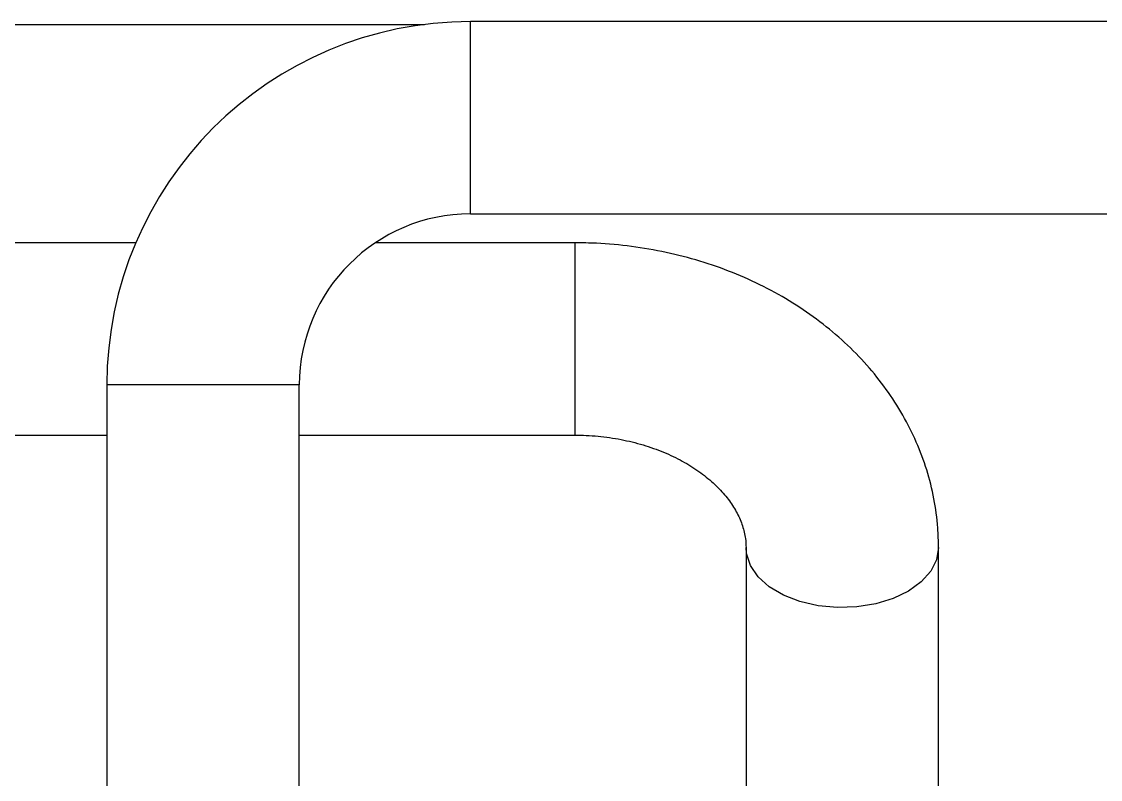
# Model space of a CAD drawing. Header units: millimetres. Extents: x 15 to 415, y 5 to 292.
# Drawn here: x 124.92 to 153.74, y 218.97 to 239.23 of the extents above; entities that cross this region are included whole.
import ezdxf

# ---------------------------------------------------------------- set-up
doc = ezdxf.new("R2010")
doc.units = ezdxf.units.MM

msp = doc.modelspace()

# ---------------------------------------------------------------- linework, layer by layer
at = {"color": 8, "linetype": 'Continuous', "lineweight": 25}
for p, q in [((64.847, 239.1543), (135.6868, 239.1543)), ((136.9102, 234.0888), (136.9102, 239.2317)), ((139.7042, 233.3174), (139.7042, 232.7539)), ((139.7042, 232.7539), (139.7042, 228.1745)), ((132.3388, 229.5174), (127.1959, 229.5174))]:
    msp.add_line(p, q, dxfattribs=at)
at = {"color": 7, "linetype": 'Continuous', "lineweight": 25}
for p, q in [((156.1645, 239.2317), (136.9102, 239.2317)), ((136.9102, 234.0888), (156.1645, 234.0888)), ((127.97, 233.3174), (120.4185, 233.3174)), ((139.7042, 233.3174), (134.369, 233.3174)), ((127.1959, 229.5174), (127.1959, 212.6602)), ((132.3388, 212.6602), (132.3388, 229.5174)), ((120.4185, 228.1745), (127.1959, 228.1745)), ((132.3388, 228.1745), (139.7042, 228.1745)), ((144.2756, 225.1683), (144.2756, 218.4168)), ((149.4185, 218.4168), (149.4185, 225.1683))]:
    msp.add_line(p, q, dxfattribs=at)
at = {"color": 8, "linetype": 'Continuous', "lineweight": 25, "flags": 128}
msp.add_lwpolyline([(149.4185, 225.1683), (149.3658, 224.845), (149.2101, 224.5348), (148.9576, 224.2507), (148.6187, 224.004), (148.2072, 223.8051), (147.7401, 223.6619), (147.2364, 223.5805), (146.7168, 223.564), (146.2025, 223.6132), (145.7146, 223.7261), (145.2731, 223.898), (144.896, 224.122), (144.5987, 224.3887), (144.3935, 224.6874), (144.2888, 225.0058), (144.2756, 225.1702)], dxfattribs=at)
at = {"color": 7, "linetype": 'Continuous', "lineweight": 25}
for radius in [9.7143, 4.5714]:
    msp.add_arc((136.9102, 229.5174), radius, 90, 180, dxfattribs=at)
for points, knots in [([(149.4185, 225.1683), (149.4146, 225.3429), (149.4047, 225.7807), (149.3082, 226.4775), (149.1165, 227.2478), (148.8374, 227.9969), (148.4753, 228.7187), (148.0325, 229.4075), (147.5123, 230.0576), (146.9187, 230.6633), (146.2565, 231.2189), (145.5313, 231.7189), (144.7499, 232.1583), (143.9197, 232.5327), (143.0488, 232.8381), (142.1457, 233.0721), (141.2189, 233.2311), (140.4013, 233.3072), (139.8951, 233.3146), (139.7042, 233.3174)], [0, 0, 0, 0, 0.0393317, 0.0986277, 0.1579041, 0.2173246, 0.2770457, 0.3371918, 0.397845, 0.4590384, 0.5207574, 0.5829475, 0.6455287, 0.7084122, 0.7715151, 0.8347706, 0.8981318, 0.9615714, 1, 1, 1, 1]), ([(139.7042, 228.1745), (139.8053, 228.1731), (140.116, 228.1688), (140.6329, 228.118), (141.2377, 228.0013), (141.8099, 227.8297), (142.338, 227.61), (142.812, 227.3496), (143.2241, 227.0572), (143.5691, 226.7424), (143.8449, 226.4142), (144.0526, 226.0796), (144.1937, 225.7415), (144.2649, 225.4391), (144.2725, 225.248), (144.2756, 225.1683)], [0, 0, 0, 0, 0.0382505, 0.1176024, 0.1968565, 0.2759175, 0.3547983, 0.4336002, 0.5124875, 0.5918413, 0.672311, 0.7549344, 0.8413103, 0.9337934, 1, 1, 1, 1])]:
    msp.add_open_spline(points, degree=3, knots=knots, dxfattribs=at)

doc.saveas('drawing.dxf')
